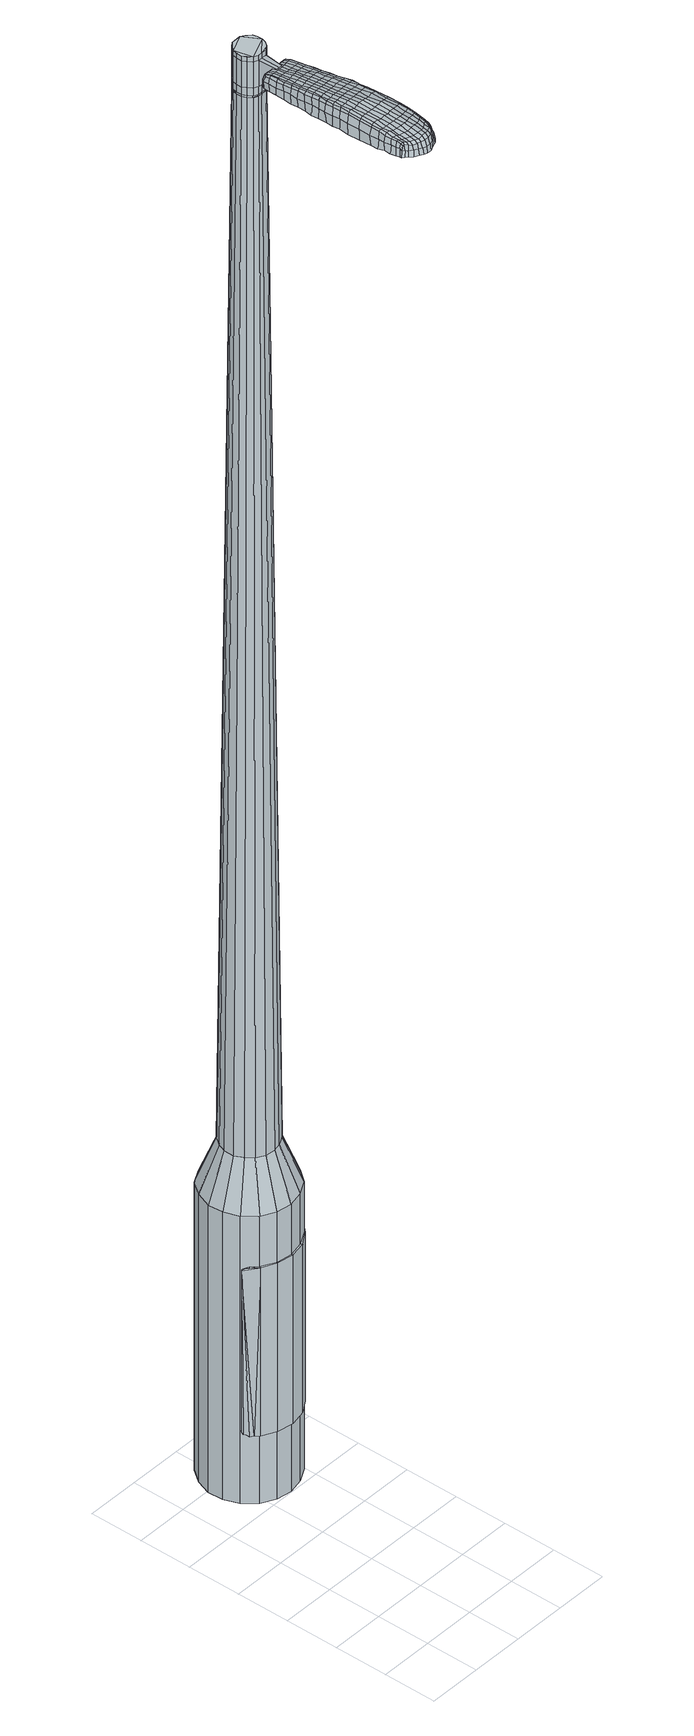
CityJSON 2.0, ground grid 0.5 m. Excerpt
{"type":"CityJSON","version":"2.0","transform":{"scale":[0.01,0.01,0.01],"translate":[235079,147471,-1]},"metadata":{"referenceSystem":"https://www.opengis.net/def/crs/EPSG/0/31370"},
"CityObjects":{
"object1":{"type":"GenericCityObject","attributes":{"cluster":370,"mean_distance_to_centroid":0.128,"new_centroid_x":235079.69,"new_centroid_y":147473.45,"mean_distance_to_camera":8.29,"H1":10.52,"H2":10.6,"Z_final":113.28,"cluster2":-1,"proj_x":235074.61,"proj_y":147473.57,"id_line":42220,"bearing_l":1.38,"distance":5.09,"orientation":"right","G_obj":271.38},"geometry":[{"type":"MultiSurface","lod":"2","boundaries":[[[0,1,2,3]],[[1,4,5,2]],[[4,6,7,5]],[[6,8,9,7]],[[8,10,11,9]],[[10,12,13,11]],[[12,14,15,13]],[[14,16,17,15]],[[16,18,19,17]],[[18,20,21,19]],[[20,22,23,21]],[[22,24,25,23]],[[24,26,27,25]],[[26,28,29,27]],[[28,30,31,29]],[[30,32,33,31]],[[32,34,35,33]],[[34,0,3,35]],[[36,37,38,39]],[[38,40,41,42]],[[41,43,42]],[[42,44,45,46]],[[45,47,46]],[[46,48,49,50]],[[49,51,50]],[[42,46,50,38]],[[50,52,39,38]],[[53,36,39]],[[2,5,7,35]],[[7,9,11,15]],[[11,13,15]],[[15,17,19,23]],[[19,21,23]],[[23,25,27,31]],[[27,29,31]],[[15,23,31,7]],[[31,33,35,7]],[[3,2,35]],[[1,0,54,55]],[[0,34,56,54]],[[34,32,57,56]],[[32,30,58,57]],[[30,28,59,58]],[[28,26,60,59]],[[26,24,61,60]],[[24,22,62,61]],[[22,20,63,62]],[[20,18,64,63]],[[18,16,65,64]],[[16,14,66,65]],[[14,12,67,66]],[[12,10,68,67]],[[10,8,69,68]],[[8,6,70,69]],[[6,4,71,70]],[[4,1,55,71]],[[55,54,72,73]],[[54,56,74,72]],[[56,57,75,74]],[[57,58,76,75]],[[58,59,77,76]],[[59,60,78,77]],[[60,61,79,78]],[[61,62,80,79]],[[62,63,81,80]],[[63,64,82,81]],[[64,65,83,82]],[[65,66,84,83]],[[66,67,85,84]],[[67,68,86,85]],[[68,69,87,86]],[[69,70,88,87]],[[70,71,89,88]],[[71,55,73,89]],[[72,90,91,92]],[[93,94,90,72]],[[75,95,94,93]],[[96,97,95,75]],[[77,98,97,96]],[[78,99,98,77]],[[100,101,99,78]],[[102,103,101,100]],[[104,105,103,102]],[[82,106,105,104]],[[107,108,106,82]],[[109,110,108,107]],[[111,112,110,109]],[[86,113,112,111]],[[87,114,113,86]],[[88,115,114,87]],[[116,117,115,88]],[[92,91,117,116]],[[118,119,120,121]],[[122,118,121,123]],[[124,122,123,125]],[[126,124,125,127]],[[128,126,127,129]],[[130,128,129,131]],[[132,130,131,133]],[[134,132,133,135]],[[136,134,135,137]],[[138,136,137,139]],[[140,138,139,141]],[[142,140,141,143]],[[144,142,143,145]],[[146,144,145,147]],[[148,146,147,149]],[[150,148,149,151]],[[73,72,92]],[[74,93,72]],[[74,75,93]],[[76,96,75]],[[76,77,96]],[[79,100,78]],[[79,80,102,100]],[[80,81,104,102]],[[81,82,104]],[[83,107,82]],[[83,84,109,107]],[[84,85,111,109]],[[85,86,111]],[[89,116,88]],[[89,73,92,116]],[[152,91,90]],[[152,153,117,91]],[[153,115,117]],[[154,112,113]],[[154,155,110,112]],[[155,156,108,110]],[[156,106,108]],[[157,105,106]],[[157,158,103,105]],[[158,159,101,103]],[[159,99,101]],[[160,97,98]],[[160,95,97]],[[161,94,95]],[[161,90,94]],[[39,52,150,162]],[[152,90,163,151]],[[53,39,162,119]],[[90,161,120,163]],[[36,53,119,118]],[[161,95,121,120]],[[37,36,118,122]],[[95,160,123,121]],[[38,37,122,124]],[[160,98,125,123]],[[40,38,124,126]],[[98,99,127,125]],[[41,40,126,128]],[[99,159,129,127]],[[43,41,128,130]],[[159,158,131,129]],[[42,43,130,132]],[[158,157,133,131]],[[44,42,132,134]],[[157,106,135,133]],[[45,44,134,136]],[[106,156,137,135]],[[47,45,136,138]],[[156,155,139,137]],[[46,47,138,140]],[[155,154,141,139]],[[48,46,140,142]],[[154,113,143,141]],[[49,48,142,144]],[[113,114,145,143]],[[51,49,144,146]],[[114,115,147,145]],[[50,51,146,148]],[[115,153,149,147]],[[52,50,148,150]],[[153,152,151,149]],[[150,151,164,165]],[[151,163,166,164]],[[163,120,167,166]],[[120,119,168,167]],[[119,162,169,168]],[[162,150,165,169]],[[170,171,172,173]],[[174,170,173,175]],[[170,174,176,177]],[[171,170,177,178]],[[179,180,181,182]],[[183,179,182,184]],[[179,183,185,186]],[[180,179,186,187]],[[188,189,190,191]],[[192,188,191,193]],[[188,192,194,195]],[[189,188,195,196]],[[197,198,199,200]],[[201,197,200,202]],[[197,201,203,204]],[[198,197,204,205]],[[206,207,208,209]],[[210,206,209,211]],[[206,210,212,213]],[[207,206,213,214]],[[215,216,217,218]],[[219,215,218,220]],[[215,219,221,222]],[[216,215,222,223]],[[224,225,226,227]],[[216,224,227,217]],[[224,216,223,228]],[[225,224,228,229]],[[230,231,232,233]],[[225,230,233,226]],[[230,225,229,234]],[[231,230,234,235]],[[236,174,175,237]],[[231,236,237,232]],[[236,231,235,238]],[[174,236,238,176]],[[239,240,241,242]],[[243,239,242,244]],[[239,243,245,246]],[[240,239,246,247]],[[248,249,250,251]],[[240,248,251,241]],[[248,240,247,252]],[[249,248,252,253]],[[254,255,256,257]],[[249,254,257,250]],[[254,249,253,258]],[[255,254,258,259]],[[260,261,262,263]],[[255,260,263,256]],[[260,255,259,264]],[[261,260,264,265]],[[266,171,178,267]],[[261,266,267,262]],[[266,261,265,268]],[[171,266,268,172]],[[269,270,271,272]],[[273,269,272,274]],[[269,273,275,276]],[[270,269,276,277]],[[278,279,280,281]],[[270,278,281,271]],[[278,270,277,282]],[[279,278,282,283]],[[284,285,286,287]],[[279,284,287,280]],[[284,279,283,288]],[[285,284,288,289]],[[290,183,184,291]],[[285,290,291,286]],[[290,285,289,292]],[[183,290,292,185]],[[293,294,295,296]],[[297,293,296,298]],[[293,297,299,300]],[[294,293,300,301]],[[302,303,304,305]],[[294,302,305,295]],[[302,294,301,306]],[[303,302,306,307]],[[308,309,310,311]],[[303,308,311,304]],[[308,303,307,312]],[[309,308,312,313]],[[314,315,316,317]],[[309,314,317,310]],[[314,309,313,318]],[[315,314,318,319]],[[320,180,187,321]],[[315,320,321,316]],[[320,315,319,322]],[[180,320,322,181]],[[323,209,208,324]],[[325,323,324,326]],[[323,325,327,328]],[[209,323,328,211]],[[329,325,326,330]],[[331,329,330,332]],[[329,331,333,334]],[[325,329,334,327]],[[335,331,332,336]],[[337,335,336,338]],[[335,337,339,340]],[[331,335,340,333]],[[341,337,338,342]],[[343,341,342,344]],[[341,343,345,346]],[[337,341,346,339]],[[347,343,344,348]],[[198,347,348,199]],[[347,198,205,349]],[[343,347,349,345]],[[350,351,196,195]],[[352,350,195,194]],[[350,352,353,354]],[[351,350,354,355]],[[356,357,355,354]],[[358,356,354,353]],[[356,358,359,360]],[[357,356,360,361]],[[362,363,361,360]],[[364,362,360,359]],[[362,364,365,366]],[[363,362,366,367]],[[368,369,367,366]],[[370,368,366,365]],[[368,370,203,201]],[[369,368,201,202]],[[371,372,373,374]],[[273,371,374,275]],[[371,273,274,375]],[[372,371,375,376]],[[377,192,193,378]],[[372,377,378,373]],[[377,372,376,379]],[[192,377,379,194]],[[380,381,382,383]],[[219,380,383,221]],[[380,219,220,384]],[[381,380,384,385]],[[386,387,388,389]],[[381,386,389,382]],[[386,381,385,390]],[[387,386,390,391]],[[392,189,196,393]],[[387,392,393,388]],[[392,387,391,394]],[[189,392,394,190]],[[395,396,397,398]],[[177,395,398,178]],[[395,177,176,399]],[[396,395,399,400]],[[401,402,403,404]],[[396,401,404,397]],[[401,396,400,405]],[[402,401,405,406]],[[407,200,199,408]],[[402,407,408,403]],[[407,402,406,409]],[[200,407,409,202]],[[410,411,412,413]],[[182,410,413,184]],[[410,182,181,414]],[[411,410,414,415]],[[416,204,203,417]],[[411,416,417,412]],[[416,411,415,418]],[[204,416,418,205]],[[419,420,421,422]],[[297,419,422,299]],[[419,297,298,423]],[[420,419,423,424]],[[425,210,211,426]],[[420,425,426,421]],[[425,420,424,427]],[[210,425,427,212]],[[428,429,430,431]],[[243,428,431,245]],[[428,243,244,432]],[[429,428,432,433]],[[434,435,436,437]],[[429,434,437,430]],[[434,429,433,438]],[[435,434,438,439]],[[440,207,214,441]],[[435,440,441,436]],[[440,435,439,442]],[[207,440,442,208]],[[443,444,433,432]],[[242,443,432,244]],[[443,242,241,445]],[[444,443,445,446]],[[447,448,439,438]],[[444,447,438,433]],[[447,444,446,449]],[[448,447,449,450]],[[451,324,208,442]],[[448,451,442,439]],[[451,448,450,452]],[[324,451,452,326]],[[453,454,455,456]],[[300,453,456,301]],[[453,300,299,422]],[[454,453,422,421]],[[457,328,327,458]],[[454,457,458,455]],[[457,454,421,426]],[[328,457,426,211]],[[459,460,446,445]],[[251,459,445,241]],[[459,251,250,461]],[[460,459,461,462]],[[463,464,450,449]],[[460,463,449,446]],[[463,460,462,465]],[[464,463,465,466]],[[467,330,326,452]],[[464,467,452,450]],[[467,464,466,468]],[[330,467,468,332]],[[469,470,471,472]],[[306,469,472,307]],[[469,306,301,456]],[[470,469,456,455]],[[473,334,333,474]],[[470,473,474,471]],[[473,470,455,458]],[[334,473,458,327]],[[475,476,462,461]],[[257,475,461,250]],[[475,257,256,477]],[[476,475,477,478]],[[479,480,466,465]],[[476,479,465,462]],[[479,476,478,481]],[[480,479,481,482]],[[483,336,332,468]],[[480,483,468,466]],[[483,480,482,484]],[[336,483,484,338]],[[485,486,487,488]],[[312,485,488,313]],[[485,312,307,472]],[[486,485,472,471]],[[489,340,339,490]],[[486,489,490,487]],[[489,486,471,474]],[[340,489,474,333]],[[491,492,478,477]],[[263,491,477,256]],[[491,263,262,493]],[[492,491,493,494]],[[495,496,482,481]],[[492,495,481,478]],[[495,492,494,497]],[[496,495,497,498]],[[499,342,338,484]],[[496,499,484,482]],[[499,496,498,500]],[[342,499,500,344]],[[501,502,503,504]],[[318,501,504,319]],[[501,318,313,488]],[[502,501,488,487]],[[505,346,345,506]],[[502,505,506,503]],[[505,502,487,490]],[[346,505,490,339]],[[507,508,494,493]],[[267,507,493,262]],[[507,267,178,398]],[[508,507,398,397]],[[509,510,498,497]],[[508,509,497,494]],[[509,508,397,404]],[[510,509,404,403]],[[511,348,344,500]],[[510,511,500,498]],[[511,510,403,408]],[[348,511,408,199]],[[512,513,415,414]],[[322,512,414,181]],[[512,322,319,504]],[[513,512,504,503]],[[514,349,205,418]],[[513,514,418,415]],[[514,513,503,506]],[[349,514,506,345]],[[515,516,376,375]],[[272,515,375,274]],[[515,272,271,517]],[[516,515,517,518]],[[519,352,194,379]],[[516,519,379,376]],[[519,516,518,520]],[[352,519,520,353]],[[521,522,523,524]],[[222,521,524,223]],[[521,222,221,383]],[[522,521,383,382]],[[525,526,527,528]],[[522,525,528,523]],[[525,522,382,389]],[[526,525,389,388]],[[529,351,355,530]],[[526,529,530,527]],[[529,526,388,393]],[[351,529,393,196]],[[531,532,518,517]],[[281,531,517,271]],[[531,281,280,533]],[[532,531,533,534]],[[535,358,353,520]],[[532,535,520,518]],[[535,532,534,536]],[[358,535,536,359]],[[537,538,539,540]],[[228,537,540,229]],[[537,228,223,524]],[[538,537,524,523]],[[541,542,543,544]],[[538,541,544,539]],[[541,538,523,528]],[[542,541,528,527]],[[545,357,361,546]],[[542,545,546,543]],[[545,542,527,530]],[[357,545,530,355]],[[547,548,534,533]],[[287,547,533,280]],[[547,287,286,549]],[[548,547,549,550]],[[551,364,359,536]],[[548,551,536,534]],[[551,548,550,552]],[[364,551,552,365]],[[553,554,555,556]],[[234,553,556,235]],[[553,234,229,540]],[[554,553,540,539]],[[557,558,559,560]],[[554,557,560,555]],[[557,554,539,544]],[[558,557,544,543]],[[561,363,367,562]],[[558,561,562,559]],[[561,558,543,546]],[[363,561,546,361]],[[563,564,550,549]],[[291,563,549,286]],[[563,291,184,413]],[[564,563,413,412]],[[565,370,365,552]],[[564,565,552,550]],[[565,564,412,417]],[[370,565,417,203]],[[566,567,400,399]],[[238,566,399,176]],[[566,238,235,556]],[[567,566,556,555]],[[568,569,406,405]],[[567,568,405,400]],[[568,567,555,560]],[[569,568,560,559]],[[570,369,202,409]],[[569,570,409,406]],[[570,569,559,562]],[[369,570,562,367]],[[571,572,573,574]],[[574,573,575,576]],[[577,575,573,578]],[[578,573,572,579]],[[580,581,582,583]],[[583,582,584,585]],[[586,584,582,587]],[[587,582,581,588]],[[589,590,591,592]],[[592,591,593,594]],[[595,593,591,596]],[[596,591,590,597]],[[598,599,600,601]],[[601,600,602,603]],[[604,602,600,605]],[[605,600,599,606]],[[607,608,609,610]],[[610,609,611,612]],[[613,611,609,614]],[[614,609,608,615]],[[616,617,618,619]],[[619,618,620,621]],[[622,620,618,623]],[[623,618,617,624]],[[625,626,627,628]],[[628,627,617,616]],[[624,617,627,629]],[[629,627,626,630]],[[631,632,633,634]],[[634,633,626,625]],[[630,626,633,635]],[[635,633,632,636]],[[576,575,637,638]],[[638,637,632,631]],[[636,632,637,639]],[[639,637,575,577]],[[640,641,642,643]],[[643,642,644,645]],[[646,644,642,647]],[[647,642,641,648]],[[649,650,651,652]],[[652,651,641,640]],[[648,641,651,653]],[[653,651,650,654]],[[655,656,657,658]],[[658,657,650,649]],[[654,650,657,659]],[[659,657,656,660]],[[661,662,663,664]],[[664,663,656,655]],[[660,656,663,665]],[[665,663,662,666]],[[579,572,667,668]],[[668,667,662,661]],[[666,662,667,669]],[[669,667,572,571]],[[670,671,672,673]],[[673,672,674,675]],[[676,674,672,677]],[[677,672,671,678]],[[679,680,681,682]],[[682,681,671,670]],[[678,671,681,683]],[[683,681,680,684]],[[685,686,687,688]],[[688,687,680,679]],[[684,680,687,689]],[[689,687,686,690]],[[585,584,691,692]],[[692,691,686,685]],[[690,686,691,693]],[[693,691,584,586]],[[694,695,696,697]],[[697,696,698,699]],[[700,698,696,701]],[[701,696,695,702]],[[703,704,705,706]],[[706,705,695,694]],[[702,695,705,707]],[[707,705,704,708]],[[709,710,711,712]],[[712,711,704,703]],[[708,704,711,713]],[[713,711,710,714]],[[715,716,717,718]],[[718,717,710,709]],[[714,710,717,719]],[[719,717,716,720]],[[588,581,721,722]],[[722,721,716,715]],[[720,716,721,723]],[[723,721,581,580]],[[607,610,724,725]],[[725,724,726,727]],[[728,726,724,729]],[[729,724,610,612]],[[727,726,730,731]],[[731,730,732,733]],[[734,732,730,735]],[[735,730,726,728]],[[733,732,736,737]],[[737,736,738,739]],[[740,738,736,741]],[[741,736,732,734]],[[739,738,742,743]],[[743,742,744,745]],[[746,744,742,747]],[[747,742,738,740]],[[745,744,748,749]],[[749,748,599,598]],[[606,599,748,750]],[[750,748,744,746]],[[597,751,752,596]],[[596,752,753,595]],[[754,753,752,755]],[[755,752,751,756]],[[756,757,758,755]],[[755,758,759,754]],[[760,759,758,761]],[[761,758,757,762]],[[762,763,764,761]],[[761,764,765,760]],[[766,765,764,767]],[[767,764,763,768]],[[768,769,770,767]],[[767,770,771,766]],[[604,771,770,602]],[[602,770,769,603]],[[772,773,774,775]],[[775,774,674,676]],[[675,674,774,776]],[[776,774,773,777]],[[594,593,778,779]],[[779,778,773,772]],[[777,773,778,780]],[[780,778,593,595]],[[781,782,783,784]],[[784,783,620,622]],[[621,620,783,785]],[[785,783,782,786]],[[787,788,789,790]],[[790,789,782,781]],[[786,782,789,791]],[[791,789,788,792]],[[597,590,793,794]],[[794,793,788,787]],[[792,788,793,795]],[[795,793,590,589]],[[796,797,798,799]],[[799,798,578,579]],[[577,578,798,800]],[[800,798,797,801]],[[802,803,804,805]],[[805,804,797,796]],[[801,797,804,806]],[[806,804,803,807]],[[598,601,808,809]],[[809,808,803,802]],[[807,803,808,810]],[[810,808,601,603]],[[811,812,813,814]],[[814,813,583,585]],[[580,583,813,815]],[[815,813,812,816]],[[604,605,817,818]],[[818,817,812,811]],[[816,812,817,819]],[[819,817,605,606]],[[820,821,822,823]],[[823,822,698,700]],[[698,822,699]],[[699,822,821,824]],[[612,611,825,826]],[[826,825,821,820]],[[824,821,825,827]],[[827,825,611,613]],[[828,829,830,831]],[[831,830,644,646]],[[645,644,830,832]],[[830,829,832]],[[833,834,835,836]],[[836,835,829,828]],[[832,829,835,837]],[[837,835,834,838]],[[615,608,839,840]],[[840,839,834,833]],[[838,834,839,841]],[[841,839,608,607]],[[842,843,832]],[[832,843,643,645]],[[640,643,843,844]],[[843,842,844]],[[838,845,846,837]],[[837,846,842,832]],[[844,842,846,847]],[[847,846,845,848]],[[607,725,849,841]],[[841,849,845,838]],[[848,845,849,850]],[[850,849,725,727]],[[851,852,853,854]],[[854,853,701,702]],[[700,701,853,823]],[[823,853,852,820]],[[728,729,855,856]],[[856,855,852,851]],[[820,852,855,826]],[[826,855,729,612]],[[844,857,652,640]],[[649,652,857,858]],[[858,857,859]],[[848,860,861,847]],[[847,861,857,844]],[[859,857,861,862]],[[862,861,860,863]],[[727,731,864,850]],[[850,864,860,848]],[[863,860,864,865]],[[865,864,731,733]],[[866,867,868,869]],[[869,868,707,708]],[[702,707,868,854]],[[854,868,867,851]],[[734,735,870,871]],[[871,870,867,866]],[[851,867,870,856]],[[856,870,735,728]],[[859,872,873,858]],[[858,873,658,649]],[[655,658,873,874]],[[874,873,872,875]],[[863,876,877,862]],[[862,877,872,859]],[[875,872,877,878]],[[878,877,876,879]],[[733,737,880,865]],[[865,880,876,863]],[[879,876,880,881]],[[881,880,737,739]],[[882,883,884,885]],[[885,884,713,714]],[[708,713,884,869]],[[869,884,883,866]],[[740,741,886,887]],[[887,886,883,882]],[[866,883,886,871]],[[871,886,741,734]],[[875,888,889,874]],[[874,889,664,655]],[[661,664,889,890]],[[890,889,888,891]],[[879,892,893,878]],[[878,893,888,875]],[[891,888,893,894]],[[894,893,892,895]],[[739,743,896,881]],[[881,896,892,879]],[[895,892,896,897]],[[897,896,743,745]],[[898,899,900,901]],[[901,900,719,720]],[[714,719,900,885]],[[885,900,899,882]],[[746,747,902,903]],[[903,902,899,898]],[[882,899,902,887]],[[887,902,747,740]],[[891,904,905,890]],[[890,905,668,661]],[[579,668,905,799]],[[799,905,904,796]],[[895,906,907,894]],[[894,907,904,891]],[[796,904,907,805]],[[805,907,906,802]],[[745,749,908,897]],[[897,908,906,895]],[[802,906,908,809]],[[809,908,749,598]],[[816,909,910,815]],[[815,910,723,580]],[[720,723,910,901]],[[901,910,909,898]],[[606,750,911,819]],[[819,911,909,816]],[[898,909,911,903]],[[903,911,750,746]],[[777,912,913,776]],[[776,913,673,675]],[[670,673,913,914]],[[914,913,912,915]],[[595,753,916,780]],[[780,916,912,777]],[[915,912,916,917]],[[917,916,753,754]],[[918,919,920,921]],[[921,920,623,624]],[[622,623,920,784]],[[784,920,919,781]],[[922,923,924,925]],[[925,924,919,918]],[[781,919,924,790]],[[790,924,923,787]],[[756,751,926,927]],[[927,926,923,922]],[[787,923,926,794]],[[794,926,751,597]],[[915,928,929,914]],[[914,929,682,670]],[[679,682,929,930]],[[930,929,928,931]],[[754,759,932,917]],[[917,932,928,915]],[[931,928,932,933]],[[933,932,759,760]],[[934,935,936,937]],[[937,936,629,630]],[[624,629,936,921]],[[921,936,935,918]],[[938,939,940,941]],[[941,940,935,934]],[[918,935,940,925]],[[925,940,939,922]],[[762,757,942,943]],[[943,942,939,938]],[[922,939,942,927]],[[927,942,757,756]],[[931,944,945,930]],[[930,945,688,679]],[[685,688,945,946]],[[946,945,944,947]],[[760,765,948,933]],[[933,948,944,931]],[[947,944,948,949]],[[949,948,765,766]],[[950,951,952,953]],[[953,952,635,636]],[[630,635,952,937]],[[937,952,951,934]],[[954,955,956,957]],[[957,956,951,950]],[[934,951,956,941]],[[941,956,955,938]],[[768,763,958,959]],[[959,958,955,954]],[[938,955,958,943]],[[943,958,763,762]],[[947,960,961,946]],[[946,961,692,685]],[[585,692,961,814]],[[814,961,960,811]],[[766,771,962,949]],[[949,962,960,947]],[[811,960,962,818]],[[818,962,771,604]],[[801,963,964,800]],[[800,964,639,577]],[[636,639,964,953]],[[953,964,963,950]],[[807,965,966,806]],[[806,966,963,801]],[[950,963,966,957]],[[957,966,965,954]],[[603,769,967,810]],[[810,967,965,807]],[[954,965,967,959]],[[959,967,769,768]],[[571,574,173,172]],[[574,576,175,173]],[[586,587,186,185]],[[587,588,187,186]],[[589,592,191,190]],[[592,594,193,191]],[[613,614,213,212]],[[614,615,214,213]],[[616,619,218,217]],[[619,621,220,218]],[[625,628,227,226]],[[628,616,217,227]],[[631,634,233,232]],[[634,625,226,233]],[[576,638,237,175]],[[638,631,232,237]],[[646,647,246,245]],[[647,648,247,246]],[[648,653,252,247]],[[653,654,253,252]],[[654,659,258,253]],[[659,660,259,258]],[[660,665,264,259]],[[665,666,265,264]],[[666,669,268,265]],[[669,571,172,268]],[[676,677,276,275]],[[677,678,277,276]],[[678,683,282,277]],[[683,684,283,282]],[[684,689,288,283]],[[689,690,289,288]],[[690,693,292,289]],[[693,586,185,292]],[[694,697,296,295]],[[697,699,298,296]],[[703,706,305,304]],[[706,694,295,305]],[[709,712,311,310]],[[712,703,304,311]],[[715,718,317,316]],[[718,709,310,317]],[[588,722,321,187]],[[722,715,316,321]],[[772,775,374,373]],[[775,676,275,374]],[[594,779,378,193]],[[779,772,373,378]],[[621,785,384,220]],[[785,786,385,384]],[[786,791,390,385]],[[791,792,391,390]],[[792,795,394,391]],[[795,589,190,394]],[[699,423,298]],[[699,824,424,423]],[[824,827,427,424]],[[827,613,212,427]],[[828,831,431,430]],[[831,646,245,431]],[[833,836,437,436]],[[836,828,430,437]],[[615,840,441,214]],[[840,833,436,441]],[[968,969,970,971]],[[972,973,971,970]],[[974,975,976,977]],[[978,979,980,981]],[[969,982,983,970]],[[984,972,970,983]],[[985,974,977,986]],[[987,988,979,978]],[[982,989,990,983]],[[990,991,984,983]],[[992,985,986,993]],[[994,988,987,995]],[[989,996,997,990]],[[997,998,991,990]],[[999,992,993,1000]],[[1001,994,995,1002]],[[1003,1004,1005,1006]],[[1007,1008,1004,1003]],[[1007,1009,1010,1008]],[[1009,1011,1012,1010]],[[1013,1014,1015,1016]],[[1017,1018,1014,1013]],[[1019,1020,1018,1017]],[[1021,1022,1020,1019]],[[1016,1005,1004,1013]],[[1013,1004,1008,1017]],[[1008,1010,1019,1017]],[[1010,1012,1021,1019]],[[977,976,973,972]],[[986,977,972,984]],[[991,993,986,984]],[[998,1000,993,991]],[[978,981,975,974]],[[987,978,974,985]],[[995,987,985,992]],[[1002,995,992,999]],[[979,1003,1006,980]],[[988,1007,1003,979]],[[1009,1007,988,994]],[[1011,1009,994,1001]],[[1023,1024,1025,1026]],[[1025,1027,1028,1029]],[[1025,1029,1030,1031]],[[1025,1031,1026]],[[1032,1023,1026,1033]],[[1034,1033,1026,1035]],[[1036,1035,1026]],[[1037,1025,1024,1038]],[[1039,1037,1038,1040]],[[1041,1039,1040,1042]],[[1043,1041,1042,1044]],[[1045,1043,1044,1046]],[[1046,1047,1048,1049]],[[1046,1049,1050,1051]],[[1046,1051,1052,1053]],[[1052,1054,1055,1056]],[[1052,1056,1057,1058]],[[1052,1058,1053]],[[1046,1053,1045]],[[1059,1060,1024,1023]],[[1061,1062,1027,1025]],[[1063,1064,1036,1026]],[[1060,1065,1038,1024]],[[1066,1061,1025,1037]],[[1065,1067,1040,1038]],[[1068,1066,1037,1039]],[[1067,1069,1042,1040]],[[1070,1068,1039,1041]],[[1069,1071,1044,1042]],[[1072,1070,1041,1043]],[[1071,1073,1046,1044]],[[1074,1072,1043,1045]],[[1073,1075,1047,1046]],[[1076,1077,1054,1052]],[[1078,1074,1045,1053]],[[1048,1047,1075,1079]],[[1049,1048,1079,1080]],[[1050,1049,1080,1081]],[[1051,1050,1081,1082]],[[1052,1051,1082,1076]],[[1083,1059,1023,1032]],[[1084,1083,1032,1033]],[[1085,1084,1033,1034]],[[1086,1085,1034,1035]],[[1064,1086,1035,1036]],[[1028,1027,1062,1087]],[[1055,1054,1077,1088]],[[1029,1028,1087,1089]],[[1030,1029,1089,1090]],[[1031,1030,1090,1091]],[[1026,1031,1091,1063]],[[1056,1055,1088,1092]],[[1057,1056,1092,1093]],[[1058,1057,1093,1094]],[[1053,1058,1094,1078]]]}]}
},
"vertices":[
[72,201,384],[58,203,384],[58,203,96],[72,201,96],[45,210,384],[45,210,96],[35,221,384],[35,221,96],[30,235,384],[30,235,96],[29,249,384],[29,249,96],[34,263,384],[34,263,96],[43,275,384],[43,275,96],[56,282,384],[56,282,96],[70,285,384],[70,285,96],[85,283,384],[85,283,96],[97,276,384],[97,276,96],[107,265,384],[107,265,96],[113,251,384],[113,251,96],[113,237,384],[113,237,96],[108,223,384],[108,223,96],[99,211,384],[99,211,96],[86,204,384],[86,204,96],[80,233,1524],[83,237,1524],[84,241,1524],[71,230,1524],[84,246,1524],[83,250,1524],[75,256,1524],[79,254,1524],[71,256,1524],[66,256,1524],[59,249,1524],[62,253,1524],[58,245,1524],[58,240,1524],[63,232,1524],[60,236,1524],[67,230,1524],[76,230,1524],[72,218,429],[63,219,429],[80,220,429],[88,224,429],[93,231,429],[96,239,429],[96,248,429],[93,256,429],[87,263,429],[79,267,429],[70,268,429],[62,266,429],[54,262,429],[49,255,429],[46,247,429],[46,238,429],[50,230,429],[55,223,429],[71,230,1483],[67,230,1483],[76,230,1483],[80,233,1483],[83,237,1483],[84,241,1483],[84,246,1483],[83,250,1483],[79,254,1483],[75,256,1483],[71,256,1483],[66,256,1483],[62,253,1483],[59,249,1483],[58,245,1483],[58,240,1483],[60,236,1483],[63,232,1483],[71,230,1485],[67,231,1485],[67,231,1483],[76,231,1483],[76,231,1485],[80,233,1485],[82,237,1483],[82,237,1485],[84,241,1485],[84,246,1485],[82,250,1483],[82,250,1485],[79,253,1483],[79,253,1485],[75,255,1483],[75,255,1485],[71,256,1485],[66,255,1483],[66,255,1485],[63,253,1483],[63,253,1485],[60,249,1483],[60,249,1485],[58,245,1485],[58,240,1485],[60,236,1485],[63,233,1483],[63,233,1485],[80,233,1519],[76,230,1519],[76,230,1493],[80,233,1493],[83,237,1519],[83,237,1493],[84,241,1519],[84,241,1493],[84,246,1519],[84,246,1493],[83,250,1519],[83,250,1493],[79,254,1519],[79,254,1493],[75,256,1519],[75,256,1493],[71,256,1519],[71,256,1493],[66,256,1519],[66,256,1493],[62,253,1519],[62,253,1493],[59,249,1519],[59,249,1493],[58,245,1519],[58,245,1493],[58,240,1519],[58,240,1493],[60,236,1519],[60,236,1493],[63,232,1519],[63,232,1493],[67,230,1519],[67,230,1493],[67,230,1485],[63,232,1485],[59,249,1485],[62,253,1485],[66,256,1485],[75,256,1485],[79,254,1485],[83,250,1485],[83,237,1485],[76,230,1485],[71,230,1519],[71,230,1493],[69,211,1513],[69,211,1518],[72,211,1513],[75,211,1513],[75,211,1518],[72,211,1518],[54,136,1519],[54,143,1518],[53,142,1509],[53,135,1510],[54,128,1519],[52,126,1510],[56,129,1526],[56,137,1525],[56,144,1525],[93,137,1519],[92,144,1518],[91,145,1525],[91,138,1525],[93,128,1519],[91,129,1526],[95,127,1510],[94,136,1510],[94,143,1509],[77,63,1519],[73,63,1519],[73,62,1513],[77,62,1513],[81,64,1519],[81,64,1513],[81,66,1524],[77,65,1524],[73,65,1524],[75,137,1530],[75,145,1529],[71,145,1529],[72,137,1530],[75,128,1531],[72,128,1531],[79,128,1530],[79,137,1530],[78,145,1529],[73,218,1512],[70,218,1512],[70,217,1517],[73,217,1517],[76,218,1512],[76,217,1517],[76,217,1506],[73,217,1506],[70,217,1506],[57,77,1519],[56,80,1519],[55,79,1512],[56,76,1512],[57,75,1518],[56,74,1512],[58,75,1522],[58,77,1523],[58,81,1524],[56,85,1519],[55,91,1519],[54,90,1512],[54,84,1512],[57,86,1524],[56,91,1525],[55,97,1519],[54,105,1519],[53,103,1511],[53,96,1511],[56,97,1526],[56,105,1526],[54,116,1519],[53,115,1510],[56,117,1526],[56,210,1513],[56,203,1513],[57,203,1518],[58,211,1517],[57,216,1512],[58,215,1516],[56,215,1506],[55,209,1507],[55,202,1507],[56,195,1514],[56,188,1515],[57,188,1520],[57,196,1519],[55,194,1507],[54,186,1507],[55,180,1515],[55,173,1516],[56,174,1522],[57,181,1521],[54,179,1508],[54,171,1508],[55,165,1517],[55,158,1517],[56,159,1524],[56,166,1523],[53,164,1508],[53,157,1509],[54,151,1518],[56,152,1524],[53,149,1509],[93,77,1519],[93,81,1519],[92,81,1524],[91,77,1523],[92,75,1518],[91,75,1522],[93,74,1512],[94,76,1512],[94,80,1512],[93,85,1519],[94,91,1519],[92,92,1525],[92,86,1524],[95,84,1512],[95,90,1512],[94,97,1519],[94,105,1519],[92,106,1526],[92,98,1526],[95,96,1511],[95,104,1511],[93,117,1519],[92,117,1526],[95,115,1510],[87,211,1513],[87,203,1513],[89,202,1507],[88,210,1507],[86,216,1512],[87,216,1506],[85,215,1516],[86,211,1517],[86,204,1518],[88,196,1514],[89,188,1515],[90,187,1507],[89,195,1507],[87,196,1519],[87,189,1520],[89,181,1515],[90,173,1516],[91,172,1508],[91,180,1508],[88,182,1521],[88,174,1522],[90,166,1517],[91,159,1517],[93,157,1509],[92,165,1508],[89,167,1523],[90,160,1524],[92,151,1518],[93,150,1509],[90,152,1524],[73,211,1519],[70,211,1519],[73,204,1520],[70,204,1520],[76,204,1520],[76,211,1519],[73,197,1522],[71,196,1522],[73,189,1523],[71,189,1523],[77,189,1523],[76,197,1521],[74,182,1524],[71,182,1524],[74,174,1525],[71,174,1525],[77,174,1525],[77,182,1524],[74,167,1526],[71,167,1526],[74,159,1527],[71,159,1527],[78,160,1527],[77,167,1526],[75,152,1528],[71,152,1528],[78,152,1528],[77,68,1527],[73,68,1527],[81,69,1526],[81,73,1527],[77,72,1528],[73,72,1528],[77,79,1529],[73,79,1529],[81,80,1528],[80,87,1530],[76,86,1530],[73,86,1530],[76,93,1531],[72,93,1531],[80,94,1530],[80,103,1531],[76,103,1531],[72,102,1531],[76,115,1531],[72,115,1531],[80,116,1531],[91,73,1518],[89,70,1519],[90,69,1513],[92,72,1513],[90,74,1523],[88,72,1523],[85,67,1519],[86,66,1513],[85,69,1524],[59,73,1518],[60,71,1518],[61,72,1523],[59,74,1523],[57,72,1513],[59,70,1513],[63,68,1519],[66,66,1519],[66,67,1524],[63,69,1523],[62,67,1513],[66,65,1513],[69,64,1519],[69,66,1524],[69,63,1513],[57,138,1528],[59,138,1528],[59,145,1528],[57,145,1527],[57,129,1528],[59,129,1529],[62,137,1529],[65,137,1530],[65,145,1529],[62,145,1528],[62,128,1529],[65,128,1530],[68,137,1530],[68,145,1529],[68,128,1531],[89,138,1528],[87,138,1529],[88,129,1529],[90,129,1528],[89,145,1527],[87,145,1528],[83,138,1529],[84,129,1530],[83,145,1528],[85,218,1512],[83,218,1512],[82,217,1517],[84,217,1517],[86,217,1506],[84,217,1506],[79,218,1512],[79,217,1517],[80,217,1506],[58,218,1512],[60,218,1512],[59,217,1506],[57,217,1506],[59,217,1517],[60,217,1517],[62,218,1512],[65,218,1512],[64,217,1506],[61,217,1506],[63,217,1517],[65,217,1517],[67,218,1512],[67,217,1506],[68,217,1517],[59,211,1519],[60,211,1519],[59,204,1520],[60,204,1520],[63,211,1519],[65,211,1519],[63,204,1520],[65,204,1520],[68,211,1519],[68,204,1520],[84,212,1519],[82,212,1519],[83,204,1520],[85,204,1520],[79,212,1519],[80,204,1520],[58,196,1521],[60,196,1521],[58,189,1522],[60,189,1522],[63,196,1521],[65,196,1521],[62,189,1522],[65,189,1523],[68,196,1522],[68,189,1523],[85,197,1521],[83,197,1521],[84,189,1522],[86,189,1522],[80,197,1521],[80,189,1522],[58,181,1523],[60,181,1523],[58,174,1524],[60,174,1524],[62,181,1523],[65,181,1524],[62,174,1525],[65,174,1525],[68,182,1524],[68,174,1525],[86,182,1523],[84,182,1523],[85,174,1524],[87,174,1524],[81,182,1524],[81,174,1525],[58,167,1525],[60,167,1525],[58,159,1526],[59,159,1526],[62,167,1526],[65,167,1526],[62,159,1527],[65,159,1527],[68,167,1526],[68,159,1527],[87,167,1525],[85,167,1525],[86,160,1526],[88,160,1526],[82,167,1526],[82,160,1527],[57,152,1527],[59,152,1527],[62,152,1527],[65,152,1528],[68,152,1528],[89,153,1527],[86,152,1527],[82,152,1528],[90,76,1525],[88,74,1525],[90,80,1526],[89,78,1526],[85,71,1526],[85,76,1527],[59,76,1525],[61,74,1525],[60,78,1526],[59,80,1525],[63,72,1525],[66,70,1526],[66,74,1527],[63,76,1526],[69,68,1526],[69,73,1527],[91,85,1526],[89,84,1527],[91,91,1527],[89,90,1528],[85,81,1528],[85,88,1529],[58,85,1526],[60,83,1527],[60,90,1528],[58,91,1527],[62,82,1527],[66,80,1528],[65,87,1529],[62,88,1528],[69,79,1528],[69,86,1530],[91,97,1528],[89,96,1529],[91,106,1528],[89,105,1529],[85,95,1529],[85,104,1530],[57,97,1528],[59,96,1528],[59,105,1529],[57,105,1528],[62,95,1529],[65,94,1530],[65,103,1530],[62,104,1530],[69,94,1530],[69,103,1531],[90,117,1529],[88,117,1529],[84,116,1530],[57,117,1528],[59,117,1529],[62,116,1530],[65,116,1530],[68,115,1531],[55,142,1509],[56,143,1518],[56,136,1518],[55,135,1509],[56,128,1519],[54,126,1510],[57,129,1525],[57,137,1525],[58,144,1525],[89,145,1525],[90,144,1518],[91,137,1518],[89,138,1525],[91,128,1519],[90,129,1525],[93,127,1510],[92,136,1509],[92,143,1509],[73,65,1513],[73,66,1519],[77,66,1519],[77,65,1513],[80,67,1519],[80,66,1513],[80,68,1524],[76,67,1524],[73,67,1524],[72,144,1528],[75,144,1528],[75,137,1529],[72,137,1529],[75,128,1529],[72,128,1529],[79,128,1529],[78,137,1529],[78,144,1528],[70,215,1516],[70,216,1512],[73,216,1512],[73,215,1516],[76,216,1512],[76,215,1516],[76,215,1506],[73,215,1506],[70,215,1506],[57,80,1512],[58,81,1519],[59,78,1518],[57,77,1512],[59,76,1518],[58,75,1512],[60,76,1522],[60,78,1523],[59,81,1523],[56,90,1512],[57,91,1519],[58,86,1519],[56,84,1512],[59,86,1524],[58,92,1525],[55,103,1511],[56,105,1519],[57,97,1519],[55,96,1511],[58,98,1525],[58,105,1526],[56,116,1519],[55,115,1510],[57,117,1526],[59,203,1518],[58,202,1513],[58,210,1513],[59,210,1517],[59,215,1512],[60,214,1515],[58,214,1506],[57,209,1506],[57,201,1507],[59,188,1520],[58,187,1514],[58,195,1514],[59,196,1519],[57,194,1507],[56,186,1507],[58,173,1522],[57,173,1516],[57,180,1515],[59,181,1521],[56,179,1508],[56,171,1508],[58,159,1523],[57,158,1517],[57,165,1516],[58,166,1522],[55,164,1508],[55,157,1508],[56,151,1517],[58,151,1524],[55,149,1509],[90,81,1523],[91,81,1519],[91,78,1518],[89,78,1523],[90,76,1518],[89,76,1522],[91,75,1512],[92,77,1512],[92,80,1512],[90,92,1525],[92,91,1519],[91,86,1519],[90,86,1524],[93,85,1512],[93,90,1512],[90,106,1526],[92,105,1519],[92,97,1519],[90,98,1525],[93,96,1511],[93,104,1511],[91,117,1519],[90,117,1526],[93,115,1510],[87,202,1507],[85,203,1513],[85,210,1513],[86,210,1506],[84,215,1512],[85,215,1506],[83,215,1515],[84,211,1517],[84,204,1518],[88,187,1507],[87,188,1514],[86,195,1514],[87,194,1507],[85,196,1519],[85,189,1520],[89,172,1508],[88,173,1516],[87,181,1515],[89,179,1508],[86,181,1521],[87,174,1522],[91,157,1508],[89,158,1517],[88,166,1516],[90,165,1508],[87,167,1522],[88,159,1523],[90,151,1517],[91,150,1509],[88,152,1524],[73,210,1518],[70,210,1518],[73,203,1519],[70,203,1519],[76,203,1519],[76,210,1518],[73,196,1520],[71,196,1520],[73,188,1521],[71,188,1521],[76,189,1521],[76,196,1520],[74,181,1523],[71,181,1523],[74,174,1524],[71,174,1524],[77,174,1524],[77,181,1523],[74,166,1525],[71,166,1525],[74,159,1526],[71,159,1526],[78,159,1526],[77,166,1525],[74,152,1527],[71,151,1527],[78,152,1527],[73,69,1526],[76,69,1526],[80,70,1525],[80,74,1526],[76,73,1526],[73,73,1526],[73,79,1528],[76,79,1528],[80,80,1527],[80,87,1528],[76,87,1529],[73,87,1529],[73,94,1530],[76,94,1530],[80,94,1529],[80,103,1530],[76,103,1530],[72,103,1530],[72,115,1530],[75,115,1530],[79,116,1530],[89,71,1513],[88,72,1518],[89,74,1518],[91,73,1512],[89,75,1523],[87,73,1523],[84,69,1519],[85,68,1513],[84,70,1523],[62,73,1523],[62,72,1518],[60,74,1518],[61,75,1523],[59,73,1512],[61,71,1512],[67,69,1523],[67,68,1519],[64,70,1519],[64,71,1523],[63,69,1513],[67,67,1513],[70,66,1519],[70,68,1524],[70,65,1513],[60,144,1527],[60,137,1527],[58,137,1527],[59,144,1526],[58,129,1527],[60,129,1528],[65,144,1528],[65,137,1528],[62,137,1528],[62,144,1527],[62,128,1528],[65,128,1529],[69,137,1529],[68,144,1528],[69,128,1529],[87,129,1528],[87,138,1527],[88,138,1527],[89,129,1527],[88,145,1526],[86,145,1527],[83,137,1528],[83,129,1528],[82,145,1527],[82,215,1516],[83,216,1512],[84,216,1512],[83,215,1516],[84,215,1506],[79,216,1512],[79,215,1516],[80,215,1506],[59,215,1506],[60,216,1512],[59,216,1512],[58,215,1506],[60,215,1516],[64,215,1506],[65,216,1512],[62,216,1512],[62,215,1506],[63,215,1516],[65,215,1516],[67,216,1512],[67,215,1506],[68,215,1516],[61,210,1518],[60,210,1518],[60,203,1519],[65,210,1518],[63,210,1518],[63,203,1519],[65,203,1519],[68,210,1518],[68,203,1519],[83,204,1519],[82,211,1518],[83,211,1518],[84,204,1519],[79,211,1518],[80,203,1519],[60,196,1520],[59,188,1521],[60,188,1521],[65,196,1520],[63,196,1520],[63,188,1521],[65,188,1521],[68,196,1520],[68,188,1521],[84,189,1521],[83,196,1520],[84,196,1520],[85,189,1521],[80,196,1520],[80,189,1521],[60,181,1522],[59,181,1522],[59,173,1523],[60,173,1523],[65,181,1522],[63,181,1522],[63,173,1523],[65,173,1524],[68,181,1523],[68,174,1524],[84,174,1523],[84,181,1522],[85,181,1522],[86,174,1523],[81,181,1522],[81,174,1523],[60,166,1524],[59,166,1524],[59,159,1525],[60,159,1525],[65,166,1525],[63,166,1524],[62,159,1525],[65,159,1526],[68,166,1525],[68,159,1526],[85,159,1525],[85,167,1524],[86,167,1524],[87,159,1525],[81,166,1524],[82,159,1525],[60,152,1526],[59,152,1526],[65,151,1527],[62,151,1526],[68,151,1527],[86,152,1526],[87,152,1526],[82,152,1526],[87,75,1524],[89,77,1524],[89,80,1525],[88,79,1525],[84,73,1525],[84,76,1525],[61,79,1525],[62,75,1524],[61,77,1524],[60,80,1525],[67,75,1526],[67,71,1525],[64,73,1524],[64,77,1525],[70,70,1525],[70,74,1526],[88,84,1526],[89,86,1526],[89,92,1526],[88,90,1527],[84,82,1526],[84,89,1527],[60,90,1527],[61,84,1526],[60,85,1526],[59,91,1526],[66,88,1528],[66,81,1527],[63,82,1526],[63,89,1527],[69,80,1527],[69,87,1528],[88,97,1527],[90,98,1527],[89,106,1527],[88,105,1528],[84,95,1528],[84,104,1529],[60,105,1528],[60,97,1527],[59,97,1527],[59,105,1527],[66,103,1529],[66,95,1529],[63,95,1528],[63,104,1528],[69,94,1529],[69,103,1530],[87,117,1528],[89,117,1528],[84,116,1529],[60,117,1528],[58,117,1528],[66,116,1529],[62,116,1529],[69,115,1530],[58,215,1508],[65,215,1508],[64,182,1509],[56,182,1509],[64,161,1510],[55,160,1510],[64,121,1512],[55,121,1512],[55,139,1511],[64,139,1511],[65,103,1513],[66,90,1514],[57,89,1514],[55,103,1513],[71,215,1508],[72,182,1509],[73,161,1510],[74,121,1512],[73,139,1511],[74,103,1513],[74,90,1514],[78,215,1508],[80,183,1509],[81,161,1510],[83,121,1512],[83,140,1511],[83,90,1514],[83,103,1513],[85,215,1508],[88,183,1509],[90,161,1510],[92,122,1512],[92,140,1511],[92,90,1514],[93,104,1513],[66,76,1514],[68,71,1514],[61,71,1514],[58,76,1514],[75,76,1514],[75,72,1514],[83,77,1514],[82,72,1514],[92,77,1514],[89,72,1514],[71,67,1515],[74,64,1515],[73,64,1515],[66,67,1515],[75,67,1515],[75,64,1515],[79,67,1515],[76,64,1515],[84,67,1515],[77,64,1515],[110,225,334],[109,221,334],[109,221,165],[114,235,171],[110,225,165],[112,229,165],[112,231,166],[113,233,167],[114,234,169],[112,229,334],[112,231,333],[113,233,332],[114,234,331],[114,235,328],[99,210,165],[99,210,334],[87,202,165],[87,202,334],[72,199,165],[72,199,334],[57,202,165],[57,202,334],[44,208,165],[44,208,334],[41,212,334],[38,214,334],[37,217,333],[35,218,332],[34,219,331],[34,219,328],[41,212,165],[34,219,171],[34,219,169],[35,218,167],[37,217,166],[38,214,165],[108,226,334],[106,222,334],[106,222,165],[108,226,165],[111,236,171],[111,236,328],[98,212,334],[98,212,165],[86,205,334],[86,205,165],[72,202,334],[72,202,165],[58,204,334],[58,204,165],[46,211,334],[46,211,165],[43,213,334],[36,221,328],[36,221,171],[43,213,165],[41,216,334],[39,218,333],[37,220,332],[36,221,331],[109,229,334],[110,232,333],[110,234,332],[111,235,331],[109,229,165],[36,221,169],[110,232,166],[110,234,167],[111,235,169],[37,220,167],[39,218,166],[41,216,165]
]}
